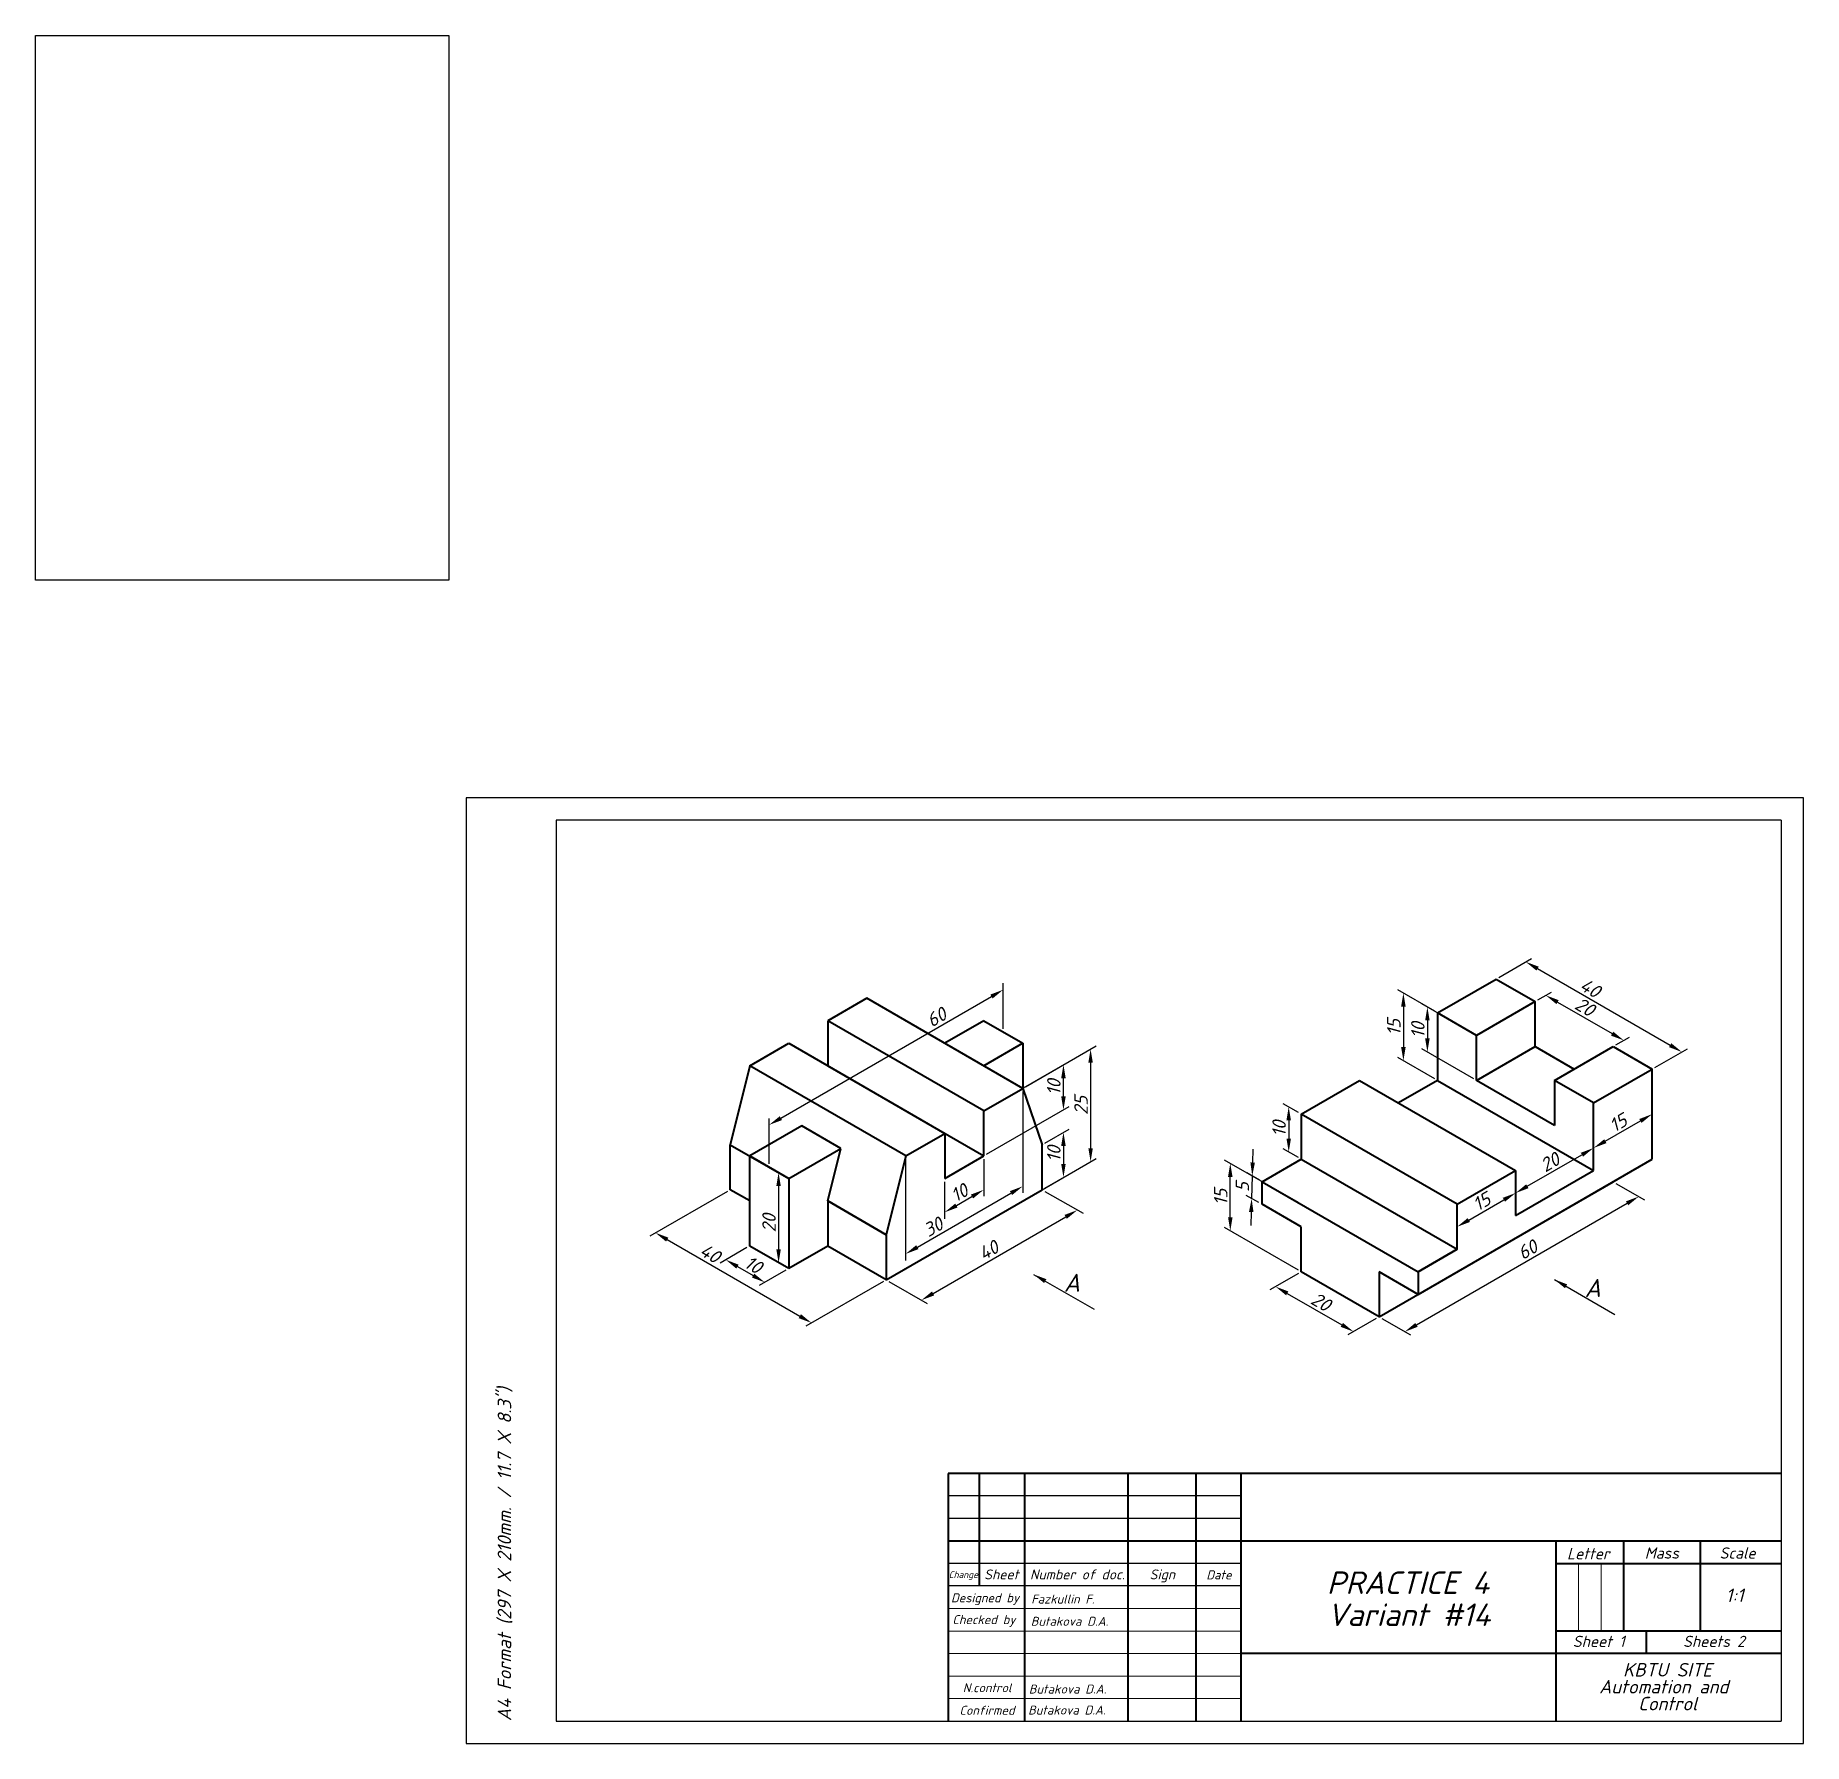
# Model space of a CAD drawing. Header units: millimetres. Extents: x -94 to 299, y 7 to 386.
import ezdxf

# ---------------------------------------------------------------- set-up
doc = ezdxf.new("R2010")
doc.units = ezdxf.units.MM
for name, color, linetype, lineweight in [('Основная', 7, 'Continuous', 40), ('текст', 7, 'Continuous', 30), ('тонкая', 7, 'Continuous', 20)]:
    doc.layers.add(name, color=color, linetype=linetype, lineweight=lineweight)
doc.styles.add('GOST', font='ISOCPEUI.TTF')
doc.dimstyles.new('Copy of ISO-25', dxfattribs={"dimtxt": 3, "dimasz": 3, "dimexe": 1.25, "dimexo": 0.625, "dimtad": 1, "dimtoh": 1, "dimtxsty": 'GOST', "dimcen": 2.5, "dimadec": 0, "dimazin": 0, "dimtfac": 1, "dimtmove": 0, "dimatfit": 3, "dimfxl": 1, "dimarcsym": 0})
picture_1 = doc.add_image_def('image1.png', size_in_pixel=(1454, 1916))

# ---------------------------------------------------------------- blocks, each defined once
blk = doc.blocks.new('*D16')
at = {"color": 0, "lineweight": -2, "transparency": 16777216}
for p, q in [((72.97, 132.99), (70.1, 134.65)), ((71.35, 130.92), (71.35, 116.92)), ((72.97, 112.99), (70.1, 114.65))]:
    blk.add_line(p, q, dxfattribs=at)
at = {"color": 0, "transparency": 16777216}
for points in [[(70.85, 130.92), (71.85, 130.92), (71.35, 133.92)], [(70.85, 116.92), (71.85, 116.92), (71.35, 113.92)]]:
    blk.add_solid(points, dxfattribs=at)
at = {"layer": 'Defpoints', "color": 0, "transparency": 16777216}
for p in [(73.59, 132.63), (71.35, 113.92), (73.59, 112.63)]:
    blk.add_point(p, dxfattribs=at)
at = {"color": 0, "lineweight": 9, "transparency": 16777216, "insert": (69.23, 122.7), "char_height": 3, "attachment_point": 5, "rotation": 90, "style": 'GOST'}
blk.add_mtext('20', dxfattribs=at)
blk = doc.blocks.new('*D18')
at = {"color": 0, "lineweight": -2, "transparency": 16777216}
for p, q in [((59.98, 129.77), (42.77, 119.84)), ((46.62, 119.06), (76.07, 102.06)), ((94.62, 109.77), (77.42, 99.84))]:
    blk.add_line(p, q, dxfattribs=at)
at = {"color": 0, "transparency": 16777216}
for points in [[(46.87, 119.49), (46.37, 118.62), (44.02, 120.56)], [(76.32, 102.49), (75.82, 101.62), (78.67, 100.56)]]:
    blk.add_solid(points, dxfattribs=at)
at = {"layer": 'Defpoints', "color": 0, "transparency": 16777216}
for p in [(60.6, 130.13), (95.24, 110.13), (78.67, 100.56)]:
    blk.add_point(p, dxfattribs=at)
at = {"color": 0, "lineweight": 9, "transparency": 16777216, "insert": (56.14, 116.02), "char_height": 3, "attachment_point": 5, "rotation": 330, "style": 'GOST'}
blk.add_mtext('40', dxfattribs=at)
blk = doc.blocks.new('*D19')
at = {"color": 0, "lineweight": -2, "transparency": 16777216}
for p, q in [((130.51, 129.77), (138.96, 124.89)), ((105.67, 107.11), (135.11, 124.11)), ((95.87, 109.77), (104.32, 104.89))]:
    blk.add_line(p, q, dxfattribs=at)
at = {"color": 0, "transparency": 16777216}
for points in [[(134.86, 124.54), (135.36, 123.68), (137.71, 125.61)], [(105.42, 107.54), (105.92, 106.68), (103.07, 105.61)]]:
    blk.add_solid(points, dxfattribs=at)
at = {"layer": 'Defpoints', "color": 0, "transparency": 16777216}
for p in [(129.89, 130.13), (137.71, 125.61), (95.24, 110.13)]:
    blk.add_point(p, dxfattribs=at)
at = {"color": 0, "lineweight": 9, "transparency": 16777216, "insert": (117.95, 116.66), "char_height": 3, "attachment_point": 5, "rotation": 30, "style": 'GOST'}
blk.add_mtext('40', dxfattribs=at)
blk = doc.blocks.new('*D21')
at = {"color": 0, "lineweight": -2, "transparency": 16777216}
for p, q in [((64.31, 117.27), (58.38, 113.84)), ((62.22, 113.07), (65.69, 111.07)), ((72.97, 112.27), (67.04, 108.84))]:
    blk.add_line(p, q, dxfattribs=at)
at = {"color": 0, "transparency": 16777216}
for points in [[(62.47, 113.5), (61.97, 112.63), (59.63, 114.57)], [(65.94, 111.5), (65.44, 110.63), (68.29, 109.57)]]:
    blk.add_solid(points, dxfattribs=at)
at = {"layer": 'Defpoints', "color": 0, "transparency": 16777216}
for p in [(64.93, 117.63), (73.59, 112.63), (68.29, 109.57)]:
    blk.add_point(p, dxfattribs=at)
at = {"color": 0, "lineweight": 9, "transparency": 16777216, "insert": (65.75, 113.48), "char_height": 3, "attachment_point": 5, "rotation": 330, "style": 'GOST'}
blk.add_mtext('10', dxfattribs=at)
blk = doc.blocks.new('*D22')
at = {"color": 0, "lineweight": -2, "transparency": 16777216}
for p, q in [((125.56, 151.91), (125.56, 129.44)), ((99.57, 136.91), (99.57, 114.44)), ((102.17, 117.38), (122.96, 129.38))]:
    blk.add_line(p, q, dxfattribs=at)
at = {"color": 0, "transparency": 16777216}
for points in [[(122.71, 129.82), (123.21, 128.95), (125.56, 130.88)], [(101.92, 117.82), (102.42, 116.95), (99.57, 115.88)]]:
    blk.add_solid(points, dxfattribs=at)
at = {"layer": 'Defpoints', "color": 0, "transparency": 16777216}
for p in [(125.56, 152.63), (99.57, 137.63), (125.56, 130.88)]:
    blk.add_point(p, dxfattribs=at)
at = {"color": 0, "lineweight": 9, "transparency": 16777216, "insert": (105.68, 121.86), "char_height": 3, "attachment_point": 5, "rotation": 30, "style": 'GOST'}
blk.add_mtext('30', dxfattribs=at)
blk = doc.blocks.new('*D23')
at = {"color": 0, "lineweight": -2, "transparency": 16777216}
for p, q in [((116.9, 136.91), (116.9, 128.68)), ((108.23, 131.91), (108.23, 123.68)), ((110.83, 126.62), (114.3, 128.62))]:
    blk.add_line(p, q, dxfattribs=at)
at = {"color": 0, "transparency": 16777216}
for points in [[(114.05, 129.05), (114.55, 128.19), (116.9, 130.12)], [(110.58, 127.05), (111.08, 126.19), (108.23, 125.12)]]:
    blk.add_solid(points, dxfattribs=at)
at = {"layer": 'Defpoints', "color": 0, "transparency": 16777216}
for p in [(116.9, 137.63), (108.23, 132.63), (116.9, 130.12)]:
    blk.add_point(p, dxfattribs=at)
at = {"color": 0, "lineweight": 9, "transparency": 16777216, "insert": (111.5, 129.46), "char_height": 3, "attachment_point": 5, "rotation": 30, "style": 'GOST'}
blk.add_mtext('10', dxfattribs=at)
blk = doc.blocks.new('*D24')
at = {"color": 0, "lineweight": -2, "transparency": 16777216}
for p, q in [((117.52, 147.99), (135.86, 158.58)), ((134.61, 150.86), (134.61, 154.86)), ((117.52, 137.99), (135.86, 148.58))]:
    blk.add_line(p, q, dxfattribs=at)
at = {"color": 0, "transparency": 16777216}
for points in [[(134.11, 154.86), (135.11, 154.86), (134.61, 157.86)], [(134.11, 150.86), (135.11, 150.86), (134.61, 147.86)]]:
    blk.add_solid(points, dxfattribs=at)
at = {"layer": 'Defpoints', "color": 0, "transparency": 16777216}
for p in [(134.61, 157.86), (116.9, 147.63), (116.9, 137.63)]:
    blk.add_point(p, dxfattribs=at)
at = {"color": 0, "lineweight": 9, "transparency": 16777216, "insert": (132.48, 152.86), "char_height": 3, "attachment_point": 5, "rotation": 90, "style": 'GOST'}
blk.add_mtext('10', dxfattribs=at)
blk = doc.blocks.new('*D25')
at = {"color": 0, "lineweight": -2, "transparency": 16777216}
for p, q in [((130.51, 140.49), (135.86, 143.58)), ((134.61, 139.86), (134.61, 135.86)), ((130.51, 130.49), (135.86, 133.58))]:
    blk.add_line(p, q, dxfattribs=at)
at = {"color": 0, "transparency": 16777216}
for points in [[(134.11, 139.86), (135.11, 139.86), (134.61, 142.86)], [(134.11, 135.86), (135.11, 135.86), (134.61, 132.86)]]:
    blk.add_solid(points, dxfattribs=at)
at = {"layer": 'Defpoints', "color": 0, "transparency": 16777216}
for p in [(129.89, 140.13), (129.89, 130.13), (134.61, 132.86)]:
    blk.add_point(p, dxfattribs=at)
at = {"color": 0, "lineweight": 9, "transparency": 16777216, "insert": (132.48, 138.08), "char_height": 3, "attachment_point": 5, "rotation": 90, "style": 'GOST'}
blk.add_mtext('10', dxfattribs=at)
blk = doc.blocks.new('*D26')
at = {"color": 0, "lineweight": -2, "transparency": 16777216}
for p, q in [((126.18, 152.99), (141.89, 162.06)), ((140.64, 158.34), (140.64, 139.34)), ((126.18, 127.99), (141.89, 137.06))]:
    blk.add_line(p, q, dxfattribs=at)
at = {"color": 0, "transparency": 16777216}
for points in [[(140.14, 158.34), (141.14, 158.34), (140.64, 161.34)], [(140.14, 139.34), (141.14, 139.34), (140.64, 136.34)]]:
    blk.add_solid(points, dxfattribs=at)
at = {"layer": 'Defpoints', "color": 0, "transparency": 16777216}
for p in [(125.56, 152.63), (140.64, 136.34), (125.56, 127.63)]:
    blk.add_point(p, dxfattribs=at)
at = {"color": 0, "lineweight": 9, "transparency": 16777216, "insert": (138.51, 148.84), "char_height": 3, "attachment_point": 5, "rotation": 90, "style": 'GOST'}
blk.add_mtext('25', dxfattribs=at)
blk = doc.blocks.new('*D27')
at = {"color": 0, "lineweight": -2, "transparency": 16777216}
for p, q in [((71.86, 146.02), (118.63, 173.02)), ((121.23, 165.85), (121.23, 175.96)), ((69.26, 135.85), (69.26, 145.96))]:
    blk.add_line(p, q, dxfattribs=at)
at = {"color": 0, "transparency": 16777216}
for points in [[(118.38, 173.45), (118.88, 172.59), (121.23, 174.52)], [(71.61, 146.45), (72.11, 145.59), (69.26, 144.52)]]:
    blk.add_solid(points, dxfattribs=at)
at = {"layer": 'Defpoints', "color": 0, "transparency": 16777216}
for p in [(121.23, 174.52), (121.23, 165.13), (69.26, 135.13)]:
    blk.add_point(p, dxfattribs=at)
at = {"color": 0, "lineweight": 9, "transparency": 16777216, "insert": (106.41, 168.42), "char_height": 3, "attachment_point": 5, "rotation": 30, "style": 'GOST'}
blk.add_mtext('60', dxfattribs=at)
blk = doc.blocks.new('*D28')
at = {"color": 0, "lineweight": -2, "transparency": 16777216}
for p, q in [((186.77, 111.54), (180.46, 107.9)), ((184.31, 107.12), (196.43, 100.12)), ((204.09, 101.54), (197.78, 97.9))]:
    blk.add_line(p, q, dxfattribs=at)
at = {"color": 0, "transparency": 16777216}
for points in [[(184.56, 107.55), (184.06, 106.69), (181.71, 108.62)], [(196.68, 100.55), (196.18, 99.69), (199.03, 98.62)]]:
    blk.add_solid(points, dxfattribs=at)
at = {"layer": 'Defpoints', "color": 0, "transparency": 16777216}
for p in [(187.39, 111.9), (199.03, 98.62), (204.71, 101.9)]:
    blk.add_point(p, dxfattribs=at)
at = {"color": 0, "lineweight": 9, "transparency": 16777216, "insert": (191.79, 105.25), "char_height": 3, "attachment_point": 5, "rotation": 330, "style": 'GOST'}
blk.add_mtext('20', dxfattribs=at)
blk = doc.blocks.new('*D29')
at = {"color": 0, "lineweight": -2, "transparency": 16777216}
for p, q in [((257.3, 131.54), (263.62, 127.89)), ((213, 100.11), (259.77, 127.11)), ((205.34, 101.54), (211.66, 97.89))]:
    blk.add_line(p, q, dxfattribs=at)
at = {"color": 0, "transparency": 16777216}
for points in [[(259.52, 127.55), (260.02, 126.68), (262.37, 128.61)], [(212.75, 100.55), (213.25, 99.68), (210.41, 98.61)]]:
    blk.add_solid(points, dxfattribs=at)
at = {"layer": 'Defpoints', "color": 0, "transparency": 16777216}
for p in [(256.67, 131.9), (262.37, 128.61), (204.71, 101.9)]:
    blk.add_point(p, dxfattribs=at)
at = {"color": 0, "lineweight": 9, "transparency": 16777216, "insert": (237.66, 116.8), "char_height": 3, "attachment_point": 5, "rotation": 30, "style": 'GOST'}
blk.add_mtext('60', dxfattribs=at)
blk = doc.blocks.new('*D30')
at = {"color": 0, "lineweight": -2, "transparency": 16777216}
for p, q in [((239.98, 172.26), (242.98, 174)), ((244.33, 171.78), (256.45, 164.78)), ((257.3, 162.26), (260.3, 164))]:
    blk.add_line(p, q, dxfattribs=at)
at = {"color": 0, "transparency": 16777216}
for points in [[(244.58, 172.21), (244.08, 171.34), (241.73, 173.28)], [(256.7, 165.21), (256.2, 164.34), (259.05, 163.28)]]:
    blk.add_solid(points, dxfattribs=at)
at = {"layer": 'Defpoints', "color": 0, "transparency": 16777216}
for p in [(239.35, 171.9), (256.67, 161.9), (259.05, 163.28)]:
    blk.add_point(p, dxfattribs=at)
at = {"color": 0, "lineweight": 9, "transparency": 16777216, "insert": (250.39, 170.73), "char_height": 3, "attachment_point": 5, "rotation": 330, "style": 'GOST'}
blk.add_mtext('20', dxfattribs=at)
blk = doc.blocks.new('*D31')
at = {"color": 0, "lineweight": -2, "transparency": 16777216}
for p, q in [((231.32, 177.26), (238.54, 181.43)), ((239.89, 179.21), (269.34, 162.21)), ((265.96, 157.26), (273.18, 161.43))]:
    blk.add_line(p, q, dxfattribs=at)
at = {"color": 0, "transparency": 16777216}
for points in [[(240.14, 179.65), (239.64, 178.78), (237.29, 180.71)], [(269.59, 162.65), (269.09, 161.78), (271.93, 160.71)]]:
    blk.add_solid(points, dxfattribs=at)
at = {"layer": 'Defpoints', "color": 0, "transparency": 16777216}
for p in [(230.69, 176.9), (271.93, 160.71), (265.33, 156.9)]:
    blk.add_point(p, dxfattribs=at)
at = {"color": 0, "lineweight": 9, "transparency": 16777216, "insert": (251.58, 174.92), "char_height": 3, "attachment_point": 5, "rotation": 330, "style": 'GOST'}
blk.add_mtext('40', dxfattribs=at)
blk = doc.blocks.new('*D32')
at = {"color": 0, "lineweight": -2, "transparency": 16777216}
for p, q in [((186.77, 127.26), (170.41, 136.71)), ((171.66, 123.99), (171.66, 132.99)), ((186.77, 112.26), (170.41, 121.71))]:
    blk.add_line(p, q, dxfattribs=at)
at = {"color": 0, "transparency": 16777216}
for points in [[(171.16, 132.99), (172.16, 132.99), (171.66, 135.99)], [(171.16, 123.99), (172.16, 123.99), (171.66, 120.99)]]:
    blk.add_solid(points, dxfattribs=at)
at = {"layer": 'Defpoints', "color": 0, "transparency": 16777216}
for p in [(171.66, 135.99), (187.39, 126.9), (187.39, 111.9)]:
    blk.add_point(p, dxfattribs=at)
at = {"color": 0, "lineweight": 9, "transparency": 16777216, "insert": (169.53, 128.49), "char_height": 3, "attachment_point": 5, "rotation": 90, "style": 'GOST'}
blk.add_mtext('15', dxfattribs=at)
blk = doc.blocks.new('*D33')
at = {"color": 0, "lineweight": -2, "transparency": 16777216}
for p, q in [((176.63, 136.16), (176.71, 139.16)), ((178.12, 132.26), (175.31, 133.88)), ((176.54, 133.17), (176.4, 128.17)), ((177.97, 127.26), (175.17, 128.88)), ((176.31, 125.17), (176.22, 122.17))]:
    blk.add_line(p, q, dxfattribs=at)
at = {"color": 0, "transparency": 16777216}
for points in [[(176.13, 136.18), (177.13, 136.15), (176.54, 133.17)], [(175.81, 125.18), (176.81, 125.15), (176.4, 128.17)]]:
    blk.add_solid(points, dxfattribs=at)
at = {"layer": 'Defpoints', "color": 0, "transparency": 16777216}
for p in [(178.73, 131.9), (176.4, 128.17), (178.59, 126.9)]:
    blk.add_point(p, dxfattribs=at)
at = {"color": 0, "lineweight": 9, "transparency": 16777216, "insert": (174.34, 130.73), "char_height": 3, "attachment_point": 5, "rotation": 88.3473, "style": 'GOST'}
blk.add_mtext('5', dxfattribs=at)
blk = doc.blocks.new('*D34')
at = {"color": 0, "lineweight": -2, "transparency": 16777216}
for p, q in [((186.77, 147.26), (183.38, 149.22)), ((184.63, 145.5), (184.63, 141.5)), ((186.77, 137.26), (183.38, 139.22))]:
    blk.add_line(p, q, dxfattribs=at)
at = {"color": 0, "transparency": 16777216}
for points in [[(184.13, 145.5), (185.13, 145.5), (184.63, 148.5)], [(184.13, 141.5), (185.13, 141.5), (184.63, 138.5)]]:
    blk.add_solid(points, dxfattribs=at)
at = {"layer": 'Defpoints', "color": 0, "transparency": 16777216}
for p in [(187.39, 146.9), (184.63, 138.5), (187.39, 136.9)]:
    blk.add_point(p, dxfattribs=at)
at = {"color": 0, "lineweight": 9, "transparency": 16777216, "insert": (182.5, 143.67), "char_height": 3, "attachment_point": 5, "rotation": 90, "style": 'GOST'}
blk.add_mtext('10', dxfattribs=at)
blk = doc.blocks.new('*D35')
at = {"color": 0, "lineweight": -2, "transparency": 16777216}
for p, q in [((217.08, 169.76), (208.85, 174.51)), ((210.1, 170.79), (210.1, 161.79)), ((217.08, 154.76), (208.85, 159.51))]:
    blk.add_line(p, q, dxfattribs=at)
at = {"color": 0, "transparency": 16777216}
for points in [[(209.6, 170.79), (210.6, 170.79), (210.1, 173.79)], [(209.6, 161.79), (210.6, 161.79), (210.1, 158.79)]]:
    blk.add_solid(points, dxfattribs=at)
at = {"layer": 'Defpoints', "color": 0, "transparency": 16777216}
for p in [(217.7, 169.4), (210.1, 158.79), (217.7, 154.4)]:
    blk.add_point(p, dxfattribs=at)
at = {"color": 0, "lineweight": 9, "transparency": 16777216, "insert": (207.98, 166.19), "char_height": 3, "attachment_point": 5, "rotation": 90, "style": 'GOST'}
blk.add_mtext('15', dxfattribs=at)
blk = doc.blocks.new('*D36')
at = {"color": 0, "lineweight": -2, "transparency": 16777216}
for p, q in [((225.74, 164.76), (214.18, 171.43)), ((215.43, 167.71), (215.43, 163.71)), ((225.74, 154.76), (214.18, 161.43))]:
    blk.add_line(p, q, dxfattribs=at)
at = {"color": 0, "transparency": 16777216}
for points in [[(214.93, 167.71), (215.93, 167.71), (215.43, 170.71)], [(214.93, 163.71), (215.93, 163.71), (215.43, 160.71)]]:
    blk.add_solid(points, dxfattribs=at)
at = {"layer": 'Defpoints', "color": 0, "transparency": 16777216}
for p in [(226.36, 164.4), (215.43, 160.71), (226.36, 154.4)]:
    blk.add_point(p, dxfattribs=at)
at = {"color": 0, "lineweight": 9, "transparency": 16777216, "insert": (213.31, 165.55), "char_height": 3, "attachment_point": 5, "rotation": 90, "style": 'GOST'}
blk.add_mtext('10', dxfattribs=at)
blk = doc.blocks.new('*D37')
at = {"color": 0, "lineweight": -2, "transparency": 16777216}
for p, q in [((235.02, 130.12), (235.02, 130.84)), ((224.63, 123.4), (232.42, 127.9)), ((222.03, 122.62), (222.03, 123.34))]:
    blk.add_line(p, q, dxfattribs=at)
at = {"color": 0, "transparency": 16777216}
for points in [[(232.17, 128.33), (232.67, 127.47), (235.02, 129.4)], [(224.38, 123.83), (224.88, 122.97), (222.03, 121.9)]]:
    blk.add_solid(points, dxfattribs=at)
at = {"layer": 'Defpoints', "color": 0, "transparency": 16777216}
for p in [(235.02, 129.4, 23.04), (235.02, 129.4), (222.03, 121.9, 23.04)]:
    blk.add_point(p, dxfattribs=at)
at = {"color": 0, "lineweight": 9, "transparency": 16777216, "insert": (227.46, 127.49), "char_height": 3, "attachment_point": 5, "rotation": 30, "style": 'GOST'}
blk.add_mtext('15', dxfattribs=at)
blk = doc.blocks.new('*D38')
at = {"color": 0, "lineweight": -2, "transparency": 16777216}
for p, q in [((237.62, 130.9), (249.74, 137.9)), ((252.34, 138.68), (252.34, 137.96)), ((235.02, 128.68), (235.02, 127.96))]:
    blk.add_line(p, q, dxfattribs=at)
at = {"color": 0, "transparency": 16777216}
for points in [[(249.49, 138.33), (249.99, 137.47), (252.34, 139.4)], [(237.37, 131.33), (237.87, 130.47), (235.02, 129.4)]]:
    blk.add_solid(points, dxfattribs=at)
at = {"layer": 'Defpoints', "color": 0, "transparency": 16777216}
for p in [(252.34, 139.4, 23.04), (252.34, 139.4), (235.02, 129.4, 23.04)]:
    blk.add_point(p, dxfattribs=at)
at = {"color": 0, "lineweight": 9, "transparency": 16777216, "insert": (242.62, 136.24), "char_height": 3, "attachment_point": 5, "rotation": 30, "style": 'GOST'}
blk.add_mtext('20', dxfattribs=at)
blk = doc.blocks.new('*D39')
at = {"color": 0, "lineweight": -2, "transparency": 16777216}
for p, q in [((254.94, 140.9), (262.74, 145.4)), ((265.33, 147.62), (265.33, 148.35)), ((252.34, 140.12), (252.34, 140.84))]:
    blk.add_line(p, q, dxfattribs=at)
at = {"color": 0, "transparency": 16777216}
for points in [[(262.49, 145.83), (262.99, 144.97), (265.33, 146.9)], [(254.69, 141.33), (255.19, 140.47), (252.34, 139.4)]]:
    blk.add_solid(points, dxfattribs=at)
at = {"layer": 'Defpoints', "color": 0, "transparency": 16777216}
for p in [(265.33, 146.9), (265.33, 146.9), (252.34, 139.4)]:
    blk.add_point(p, dxfattribs=at)
at = {"color": 0, "lineweight": 9, "transparency": 16777216, "insert": (257.78, 144.99), "char_height": 3, "attachment_point": 5, "rotation": 30, "style": 'GOST'}
blk.add_mtext('15', dxfattribs=at)

msp = doc.modelspace()

# ---------------------------------------------------------------- linework, layer by layer
for p, q in [((298.979, 217.163, -23.039), (1.979, 217.163, -23.039)), ((1.979, 217.163, -23.039), (1.979, 7.163, -23.039)), ((298.979, 7.163, -23.039), (298.979, 217.163, -23.039)), ((293.979, 212.163, -23.039), (21.979, 212.163, -23.039)), ((21.979, 212.163, -23.039), (21.979, 12.163, -23.039)), ((293.979, 212.163, -23.039), (293.979, 67.163, -23.039)), ((293.979, 212.163, -23.039), (293.979, 67.163, -23.039)), ((293.979, 67.163, -23.039), (293.979, 12.163, -23.039)), ((173.979, 62.163, -23.039), (108.979, 62.163, -23.039)), ((173.979, 57.163, -23.039), (108.979, 57.163, -23.039)), ((173.979, 47.163, -23.039), (108.979, 47.163, -23.039)), ((173.979, 42.163, -23.039), (108.979, 42.163, -23.039)), ((21.979, 12.163, -23.039), (293.979, 12.163, -23.039)), ((1.979, 7.163, -23.039), (298.979, 7.163, -23.039))]:
    msp.add_line(p, q)
at = {"lineweight": 40}
for p, q in [((217.702, 169.401, -22.62), (230.692, 176.901, -22.62)), ((230.692, 176.901, -22.62), (239.353, 171.901, -22.62)), ((90.914, 172.63, -22.62), (82.254, 167.63, -22.62)), ((125.555, 152.63, -22.62), (90.914, 172.63, -22.62)), ((226.362, 164.401, -22.62), (217.702, 169.401, -22.62)), ((217.702, 169.401, -22.62), (217.702, 154.401, -22.62)), ((239.353, 171.901, -22.62), (226.362, 164.401, -22.62)), ((239.353, 161.901, -22.62), (239.353, 171.901, -22.62)), ((116.895, 147.63, -22.62), (82.254, 167.63, -22.62)), ((82.254, 167.63, -22.62), (82.254, 157.63, -22.62)), ((116.895, 167.63, -22.62), (108.235, 162.63, -22.62)), ((116.895, 167.63, -22.62), (125.555, 162.63, -22.62)), ((64.933, 157.63, -22.62), (73.594, 162.63, -22.62)), ((73.594, 162.63, -22.62), (108.235, 142.63, -22.62)), ((125.555, 162.63, -22.62), (116.895, 157.63, -22.62)), ((125.555, 162.63, -22.62), (125.555, 152.63, -22.62)), ((226.362, 154.401, -22.62), (226.362, 164.401, -22.62)), ((226.362, 154.401, -22.62), (239.353, 161.901, -22.62)), ((239.353, 161.901, -22.62), (248.013, 156.901, -22.62)), ((243.683, 154.401, -22.62), (256.673, 161.901, -22.62)), ((256.673, 161.901, -22.62), (265.333, 156.901, -22.62)), ((64.933, 157.63, -22.62), (60.603, 140.13, -22.62)), ((99.575, 137.63, -22.62), (64.933, 157.63, -22.62)), ((82.254, 157.63, -22.62), (116.895, 137.63, -22.62)), ((187.391, 146.901, -22.62), (200.381, 154.401, -22.62)), ((200.381, 154.401, -22.62), (235.022, 134.401, -22.62)), ((217.702, 154.401, -22.62), (209.042, 149.401, -22.62)), ((217.702, 154.401, -22.62), (252.343, 134.401, -22.62)), ((243.683, 144.401, -22.62), (226.362, 154.401, -22.62)), ((252.343, 149.401, -22.62), (243.683, 154.401, -22.62)), ((243.683, 154.401, -22.62), (243.683, 144.401, -22.62)), ((252.343, 149.401, -22.62), (265.333, 156.901, -22.62)), ((265.333, 141.901, -22.62), (265.333, 156.901, -22.62)), ((95.244, 150.13, -22.62), (108.235, 142.63, -22.62)), ((116.895, 147.63, -22.62), (125.555, 152.63, -22.62)), ((125.555, 152.63, -22.62), (129.885, 140.13, -22.62)), ((252.343, 134.401, -22.62), (252.343, 149.401, -22.62)), ((116.895, 137.63, -22.62), (116.895, 147.63, -22.62)), ((222.032, 126.901, -22.62), (187.391, 146.901, -22.62)), ((187.391, 146.901, -22.62), (187.391, 136.901, -22.62)), ((76.48, 144.296, -22.62), (64.933, 137.63, -22.62)), ((85.141, 139.296, -22.62), (76.48, 144.296, -22.62)), ((99.575, 137.63, -22.62), (108.235, 142.63, -22.62)), ((108.235, 142.63, -22.62), (108.235, 132.63, -22.62)), ((265.333, 136.901, -22.62), (265.333, 141.901, -22.62)), ((60.603, 130.13, -22.62), (60.603, 140.13, -22.62)), ((60.603, 140.13, -22.62), (73.594, 132.63, -22.62)), ((64.933, 117.63, -22.62), (64.933, 137.63, -22.62)), ((64.933, 137.63, -22.62), (73.594, 132.63, -22.62)), ((73.594, 132.63, -22.62), (85.141, 139.296, -22.62)), ((82.254, 127.63, -22.62), (85.141, 139.296, -22.62)), ((99.575, 137.63, -22.62), (95.244, 120.13, -22.62)), ((108.235, 132.63, -22.62), (116.895, 137.63, -22.62)), ((129.885, 130.13, -22.62), (129.885, 140.13, -22.62)), ((178.731, 131.901, -22.62), (187.391, 136.901, -22.62)), ((187.391, 136.901, -22.62), (222.032, 116.901, -22.62)), ((213.372, 106.901, -22.62), (265.333, 136.901, -22.62)), ((222.032, 126.901, -22.62), (235.022, 134.401, -22.62)), ((235.022, 134.401, -22.62), (235.022, 124.401, -22.62)), ((235.022, 124.401, -22.62), (252.343, 134.401, -22.62)), ((235.022, 124.401, -22.62), (252.343, 134.401, -22.62)), ((64.933, 127.63, -22.62), (60.603, 130.13, -22.62)), ((73.594, 132.63, -22.62), (73.594, 112.63, -22.62)), ((95.244, 110.13, -22.62), (129.885, 130.13, -22.62)), ((178.731, 126.901, -22.62), (178.731, 131.901, -22.62)), ((178.731, 131.901, -22.62), (213.372, 111.901, -22.62)), ((204.712, 101.901, -22.62), (256.673, 131.901, -22.62)), ((95.244, 120.13, -22.62), (82.254, 127.63, -22.62)), ((82.254, 127.63, -22.62), (82.254, 117.63, -22.62)), ((82.254, 127.63, -22.62), (95.244, 120.13, -22.62)), ((187.391, 121.901, -22.62), (178.731, 126.901, -22.62)), ((222.032, 116.901, -22.62), (222.032, 126.901, -22.62)), ((187.391, 111.901, -22.62), (187.391, 121.901, -22.62)), ((95.244, 120.13, -22.62), (95.244, 110.13, -22.62)), ((73.594, 112.63, -22.62), (64.933, 117.63, -22.62)), ((82.254, 117.63, -22.62), (73.594, 112.63, -22.62)), ((95.244, 110.13, -22.62), (82.254, 117.63, -22.62)), ((222.032, 116.901, -22.62), (213.372, 111.901, -22.62)), ((213.372, 111.901, -22.62), (222.032, 116.901, -22.62)), ((95.244, 110.13, -22.62), (99.575, 112.63, -22.62)), ((204.712, 101.901, -22.62), (187.391, 111.901, -22.62)), ((213.372, 106.901, -22.62), (204.712, 111.901, -22.62)), ((204.712, 111.901, -22.62), (204.712, 101.901, -22.62)), ((213.372, 111.901, -22.62), (213.372, 106.901, -22.62))]:
    msp.add_line(p, q, dxfattribs=at)
at = {"layer": 'Основная'}
for p, q in [((108.979, 67.163, -23.039), (108.979, 12.163, -23.039)), ((293.979, 67.163, -23.039), (108.979, 67.163, -23.039)), ((115.979, 42.163, -23.039), (115.979, 67.163, -23.039)), ((125.979, 67.163, -23.039), (125.979, 12.163, -23.039)), ((148.979, 12.163, -23.039), (148.979, 67.163, -23.039)), ((163.979, 67.163, -23.039), (163.979, 12.163, -23.039)), ((173.979, 67.163, -23.039), (173.979, 12.163, -23.039)), ((108.979, 52.163, -23.039), (293.979, 52.163, -23.039)), ((243.979, 52.163, -23.039), (243.979, 12.163, -23.039)), ((258.979, 52.163, -23.039), (258.979, 32.163, -23.039)), ((275.979, 52.163, -23.039), (275.979, 32.163, -23.039)), ((243.979, 47.163, -23.039), (293.979, 47.163, -23.039)), ((293.979, 32.163, -23.039), (243.979, 32.163, -23.039)), ((263.979, 32.163, -23.039), (263.979, 27.163, -23.039)), ((293.979, 27.163, -23.039), (173.979, 27.163, -23.039))]:
    msp.add_line(p, q, dxfattribs=at)
at = {"layer": 'тонкая'}
for p, q in [((248.967, 46.954, -23.039), (248.967, 32.163, -23.039)), ((254.045, 46.954, -23.039), (254.045, 32.163, -23.039)), ((108.979, 37.163, -23.039), (173.979, 37.163, -23.039)), ((173.979, 32.163, -23.039), (108.979, 32.163, -23.039)), ((173.979, 27.163, -23.039), (108.979, 27.163, -23.039))]:
    msp.add_line(p, q, dxfattribs=at)
at = {"layer": 'тонкая', "elevation": -23.039}
for points in [[(108.979, 22.163), (173.979, 22.163)], [(108.979, 17.163), (173.979, 17.163)]]:
    msp.add_lwpolyline(points, dxfattribs=at)

# ---------------------------------------------------------------- texts
at = {"style": 'GOST'}
for p in [(134.685, 107.466, -22.62), (250.35, 106.315, -22.62)]:
    msp.add_text('A', height=4, dxfattribs=at).set_placement(p)
msp.add_text('А4 Format (297 X 210mm. / 11.7 X 8.3")', height=3, rotation=90, dxfattribs=at).set_placement((11.979, 12.163, -23.039))
at = {"layer": 'текст', "style": 'GOST'}
for s, height, p in [('Letter', 2.5, (246.435, 48.083, -23.039)), ('Mass', 2.5, (263.692, 48.228, -23.039)), ('Scale', 2.5, (280.295, 48.228, -23.039)), ('Change', 1.5, (109.137, 43.924, -23.039)), ('Sheet', 2.2, (117, 43.625, -23.039)), ('Number of doc.', 2.2, (127.172, 43.625, -23.039)), ('Sign', 2.2, (153.745, 43.625, -23.039)), ('Date', 2, (166.344, 43.625, -23.039)), ('PRACTICE 4', 5, (193.108, 40.387, -23.039)), ('Designed by', 2, (109.641, 38.524, -23.039)), ('Fazkullin F.', 2, (127.458, 38.26, -23.039)), ('1:1', 3, (281.673, 38.598, -23.039)), ('Checked by', 2, (109.941, 33.692, -23.039)), ('Variant #14', 5, (193.147, 33.276, -23.039)), ('Butakova D.A.', 2, (127.349, 33.319, -23.039)), ('Sheet 1', 2.5, (247.697, 28.614, -23.039)), ('Sheets 2', 2.5, (272.18, 28.614, -23.039)), ('KBTU SITE', 3, (258.869, 22.053, -23.039)), ('N.control', 2, (112.251, 18.575, -23.039)), ('Butakova D.A.', 2, (126.923, 18.276, -23.039)), ('Automation and', 3, (253.558, 18.298, -23.039)), ('Control', 3, (262.237, 14.543, -23.039)), ('Confirmed', 2, (111.512, 13.555, -23.039)), ('Butakova D.A.', 2, (126.768, 13.614, -23.039))]:
    msp.add_text(s, height=height, dxfattribs=at).set_placement(p)

# ---------------------------------------------------------------- dimensions: what is measured, and where the dimension line sits
at = {"lineweight": 9}
for base, p1, p2, angle, picture, middle, dimtype in [((271.934, 160.712, -22.62), (230.692, 176.901, -22.62), (265.333, 156.901, -22.62), 330, '*D31', (250.517, 173.077, -22.62), 161), ((121.225, 174.52, -22.62), (69.264, 135.13, -22.62), (121.225, 165.13, -22.62), 30, '*D27', (107.476, 166.581, -22.62), 161), ((210.102, 158.789, -22.62), (217.702, 169.401, -22.62), (217.702, 154.401, -22.62), 90, '*D35', (210.102, 166.192, -22.62), 160), ((259.052, 163.275, -22.62), (239.353, 171.901, -22.62), (256.673, 161.901, -22.62), 330, '*D30', (249.33, 168.888, -22.62), 161), ((215.432, 160.712, -22.62), (226.362, 164.401, -22.62), (226.362, 154.401, -22.62), 90, '*D36', (215.432, 165.548, -22.62), 160), ((125.555, 130.883, -22.62), (99.575, 137.63, -22.62), (125.555, 152.63, -22.62), 30, '*D22', (106.744, 120.022, -22.62), 161), ((184.629, 138.496, -22.62), (187.391, 146.901, -22.62), (187.391, 136.901, -22.62), 90, '*D34', (184.629, 143.667, -22.62), 160), ((134.607, 132.856, -22.62), (129.885, 140.13, -22.62), (129.885, 130.13, -22.62), 270, '*D25', (134.607, 138.08, -22.62), 161), ((116.895, 130.121, -22.62), (108.235, 132.63, -22.62), (116.895, 137.63, -22.62), 30, '*D23', (112.565, 127.621, -22.62), 161), ((176.396, 128.166, -22.62), (178.731, 131.901, -22.62), (178.587, 126.901, -22.62), 268.34728, '*D33', (176.468, 130.666, -22.62), 161), ((71.35, 113.925, -22.62), (73.594, 132.63, -22.62), (73.594, 112.63, -22.62), 90, '*D16', (71.35, 122.698, -22.62), 160), ((78.666, 100.558, -22.62), (60.603, 130.13, -22.62), (95.244, 110.13, -22.62), 330, '*D18', (55.075, 114.178, -22.62), 161), ((137.712, 125.611, -22.62), (95.244, 110.13, -22.62), (129.885, 130.13, -22.62), 30, '*D19', (119.016, 114.817, -22.62), 161), ((262.368, 128.613, -22.62), (204.712, 101.901, -22.62), (256.673, 131.901, -22.62), 30, '*D29', (238.719, 114.959, -22.62), 161), ((68.286, 109.565, -22.62), (64.933, 117.63, -22.62), (73.594, 112.63, -22.62), 330, '*D21', (64.689, 111.642, -22.62), 161), ((199.027, 98.62, -22.62), (187.391, 111.901, -22.62), (204.712, 101.901, -22.62), 330, '*D28', (190.723, 103.414, -22.62), 161)]:
    dim = msp.add_linear_dim(base=base, p1=p1, p2=p2, angle=angle, dimstyle='Copy of ISO-25', dxfattribs=at)
    dim.commit()
    dim.dimension.update_dxf_attribs({"geometry": picture, "text_midpoint": middle, "dimtype": dimtype})
for p1, p2, distance, picture, middle in [((125.555, 152.63, -22.62), (125.555, 127.63, -22.62), 15.08, '*D26', (138.51, 148.836, -22.62)), ((116.895, 137.63, -22.62), (116.895, 147.63, -22.62), -17.712, '*D24', (132.482, 152.856, -22.62)), ((252.343, 139.401, -45.658), (265.334, 146.902, -45.658), 0, '*D39', (257.776, 144.992, -45.658)), ((235.022, 129.401, -22.62), (252.343, 139.401, -22.62), 0, '*D38', (242.62, 136.242, -45.658)), ((222.032, 121.901, -22.62), (235.022, 129.401, -22.62), 0, '*D37', (227.465, 127.492, -45.658))]:
    dim = msp.add_aligned_dim(p1=p1, p2=p2, distance=distance, dimstyle='Copy of ISO-25', dxfattribs=at)
    dim.commit()
    dim.dimension.update_dxf_attribs({"geometry": picture, "text_midpoint": middle})
dim = msp.add_linear_dim(base=(171.657, 135.985, -22.62), p1=(187.391, 111.901, -22.62), p2=(187.391, 126.901, -22.62), angle=90, dimstyle='Copy of ISO-25', dxfattribs=at)
dim.commit()
dim.dimension.update_dxf_attribs({"geometry": '*D32', "text_midpoint": (169.532, 128.485, -22.62)})

# ---------------------------------------------------------------- pictures from other files: only their frames are drawn
image = msp.add_image(picture_1, insert=(-93.69, 265.425), size_in_units=(91.8, 120.969))
image.dxf.flags = 7

# ---------------------------------------------------------------- leaders
at = {"lineweight": 40}
for points in [[(127.971, 111.343, -22.62), (141.399, 103.59, -22.62)], [(243.636, 110.191, -22.62), (257.063, 102.439, -22.62)]]:
    msp.add_leader(points, dimstyle='Copy of ISO-25', dxfattribs=at)

doc.saveas('drawing.dxf')
